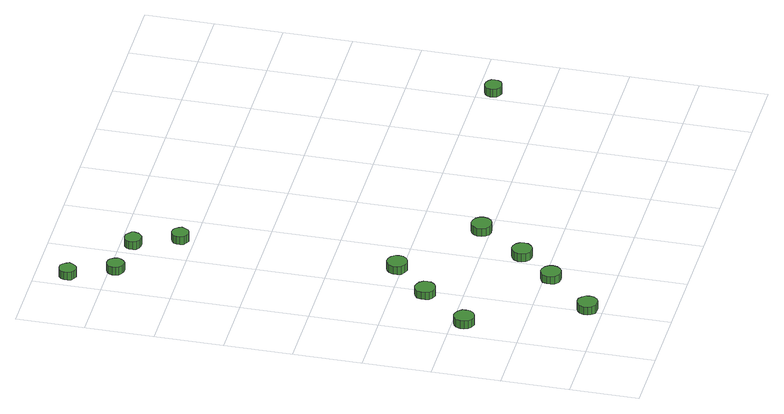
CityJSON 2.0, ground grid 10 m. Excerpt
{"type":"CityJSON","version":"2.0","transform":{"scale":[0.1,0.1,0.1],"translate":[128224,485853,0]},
"CityObjects":{
"tree1":{"type":"SolitaryVegetationObject","attributes":{"function":"something"},"geometry":[{"type":"MultiSurface","lod":"1","boundaries":[[[0,1,2,3,4,5,6,7,8,9,10,11,12,13,14]],[[15,16,17,18,19,20,21,22,23,24,25,26,27,28,29]],[[0,29,28,1]],[[1,28,27,2]],[[2,27,26,3]],[[3,26,25,4]],[[4,25,24,5]],[[5,24,23,6]],[[6,23,22,7]],[[7,22,21,8]],[[8,21,20,9]],[[9,20,19,10]],[[10,19,18,11]],[[11,18,17,12]],[[12,17,16,13]],[[13,16,15,14]],[[14,15,29,0]]]}]},
"tree2":{"type":"SolitaryVegetationObject","attributes":{"function":"something"},"geometry":[{"type":"MultiSurface","lod":"1","boundaries":[[[30,31,32,33,34,35,36,37,38,39,40,41,42,43,44]],[[45,46,47,48,49,50,51,52,53,54,55,56,57,58,59]],[[30,59,58,31]],[[31,58,57,32]],[[32,57,56,33]],[[33,56,55,34]],[[34,55,54,35]],[[35,54,53,36]],[[36,53,52,37]],[[37,52,51,38]],[[38,51,50,39]],[[39,50,49,40]],[[40,49,48,41]],[[41,48,47,42]],[[42,47,46,43]],[[43,46,45,44]],[[44,45,59,30]]]}]},
"tree3":{"type":"SolitaryVegetationObject","attributes":{"function":"something"},"geometry":[{"type":"MultiSurface","lod":"1","boundaries":[[[60,61,62,63,64,65,66,67,68,69,70,71,72,73,74]],[[75,76,77,78,79,80,81,82,83,84,85,86,87,88,89]],[[60,89,88,61]],[[61,88,87,62]],[[62,87,86,63]],[[63,86,85,64]],[[64,85,84,65]],[[65,84,83,66]],[[66,83,82,67]],[[67,82,81,68]],[[68,81,80,69]],[[69,80,79,70]],[[70,79,78,71]],[[71,78,77,72]],[[72,77,76,73]],[[73,76,75,74]],[[74,75,89,60]]]}]},
"tree4":{"type":"SolitaryVegetationObject","attributes":{"function":"something"},"geometry":[{"type":"MultiSurface","lod":"1","boundaries":[[[90,91,92,93,94,95,96,97,98,99,100,101,102,103,104]],[[105,106,107,108,109,110,111,112,113,114,115,116,117,118,119]],[[90,119,118,91]],[[91,118,117,92]],[[92,117,116,93]],[[93,116,115,94]],[[94,115,114,95]],[[95,114,113,96]],[[96,113,112,97]],[[97,112,111,98]],[[98,111,110,99]],[[99,110,109,100]],[[100,109,108,101]],[[101,108,107,102]],[[102,107,106,103]],[[103,106,105,104]],[[104,105,119,90]]]}]},
"tree5":{"type":"SolitaryVegetationObject","attributes":{"function":"something"},"geometry":[{"type":"MultiSurface","lod":"1","boundaries":[[[120,121,122,123,124,125,126,127,128,129,130,131,132,133,134]],[[135,136,137,138,139,140,141,142,143,144,145,146,147,148,149]],[[120,149,148,121]],[[121,148,147,122]],[[122,147,146,123]],[[123,146,145,124]],[[124,145,144,125]],[[125,144,143,126]],[[126,143,142,127]],[[127,142,141,128]],[[128,141,140,129]],[[129,140,139,130]],[[130,139,138,131]],[[131,138,137,132]],[[132,137,136,133]],[[133,136,135,134]],[[134,135,149,120]]]}]},
"tree6":{"type":"SolitaryVegetationObject","attributes":{"function":"something"},"geometry":[{"type":"MultiSurface","lod":"1","boundaries":[[[150,151,152,153,154,155,156,157,158,159,160,161,162,163,164]],[[165,166,167,168,169,170,171,172,173,174,175,176,177,178,179]],[[150,179,178,151]],[[151,178,177,152]],[[152,177,176,153]],[[153,176,175,154]],[[154,175,174,155]],[[155,174,173,156]],[[156,173,172,157]],[[157,172,171,158]],[[158,171,170,159]],[[159,170,169,160]],[[160,169,168,161]],[[161,168,167,162]],[[162,167,166,163]],[[163,166,165,164]],[[164,165,179,150]]]}]},
"tree7":{"type":"SolitaryVegetationObject","attributes":{"function":"something"},"geometry":[{"type":"MultiSurface","lod":"1","boundaries":[[[180,181,182,183,184,185,186,187,188,189,190,191,192,193,194]],[[195,196,197,198,199,200,201,202,203,204,205,206,207,208,209]],[[180,209,208,181]],[[181,208,207,182]],[[182,207,206,183]],[[183,206,205,184]],[[184,205,204,185]],[[185,204,203,186]],[[186,203,202,187]],[[187,202,201,188]],[[188,201,200,189]],[[189,200,199,190]],[[190,199,198,191]],[[191,198,197,192]],[[192,197,196,193]],[[193,196,195,194]],[[194,195,209,180]]]}]},
"tree8":{"type":"SolitaryVegetationObject","attributes":{"function":"something"},"geometry":[{"type":"MultiSurface","lod":"1","boundaries":[[[210,211,212,213,214,215,216,217,218,219,220,221,222,223,224]],[[225,226,227,228,229,230,231,232,233,234,235,236,237,238,239]],[[210,239,238,211]],[[211,238,237,212]],[[212,237,236,213]],[[213,236,235,214]],[[214,235,234,215]],[[215,234,233,216]],[[216,233,232,217]],[[217,232,231,218]],[[218,231,230,219]],[[219,230,229,220]],[[220,229,228,221]],[[221,228,227,222]],[[222,227,226,223]],[[223,226,225,224]],[[224,225,239,210]]]}]},
"tree9":{"type":"SolitaryVegetationObject","attributes":{"function":"something"},"geometry":[{"type":"MultiSurface","lod":"1","boundaries":[[[240,241,242,243,244,245,246,247,248,249,250,251,252,253,254]],[[255,256,257,258,259,260,261,262,263,264,265,266,267,268,269]],[[240,269,268,241]],[[241,268,267,242]],[[242,267,266,243]],[[243,266,265,244]],[[244,265,264,245]],[[245,264,263,246]],[[246,263,262,247]],[[247,262,261,248]],[[248,261,260,249]],[[249,260,259,250]],[[250,259,258,251]],[[251,258,257,252]],[[252,257,256,253]],[[253,256,255,254]],[[254,255,269,240]]]}]},
"tree10":{"type":"SolitaryVegetationObject","attributes":{"function":"something"},"geometry":[{"type":"MultiSurface","lod":"1","boundaries":[[[270,271,272,273,274,275,276,277,278,279,280,281,282,283,284]],[[285,286,287,288,289,290,291,292,293,294,295,296,297,298,299]],[[270,299,298,271]],[[271,298,297,272]],[[272,297,296,273]],[[273,296,295,274]],[[274,295,294,275]],[[275,294,293,276]],[[276,293,292,277]],[[277,292,291,278]],[[278,291,290,279]],[[279,290,289,280]],[[280,289,288,281]],[[281,288,287,282]],[[282,287,286,283]],[[283,286,285,284]],[[284,285,299,270]]]}]},
"tree11":{"type":"SolitaryVegetationObject","attributes":{"function":"something"},"geometry":[{"type":"MultiSurface","lod":"1","boundaries":[[[300,301,302,303,304,305,306,307,308,309,310,311,312,313,314]],[[315,316,317,318,319,320,321,322,323,324,325,326,327,328,329]],[[300,329,328,301]],[[301,328,327,302]],[[302,327,326,303]],[[303,326,325,304]],[[304,325,324,305]],[[305,324,323,306]],[[306,323,322,307]],[[307,322,321,308]],[[308,321,320,309]],[[309,320,319,310]],[[310,319,318,311]],[[311,318,317,312]],[[312,317,316,313]],[[313,316,315,314]],[[314,315,329,300]]]}]},
"tree12":{"type":"SolitaryVegetationObject","attributes":{"function":"something"},"geometry":[{"type":"MultiSurface","lod":"1","boundaries":[[[330,331,332,333,334,335,336,337,338,339,340,341,342,343,344]],[[345,346,347,348,349,350,351,352,353,354,355,356,357,358,359]],[[330,359,358,331]],[[331,358,357,332]],[[332,357,356,333]],[[333,356,355,334]],[[334,355,354,335]],[[335,354,353,336]],[[336,353,352,337]],[[337,352,351,338]],[[338,351,350,339]],[[339,350,349,340]],[[340,349,348,341]],[[341,348,347,342]],[[342,347,346,343]],[[343,346,345,344]],[[344,345,359,330]]]}]}
},
"vertices":[
[48,184,18],[47,190,18],[43,195,18],[38,198,18],[32,199,18],[26,197,18],[21,193,18],[19,187,18],[19,181,18],[21,175,18],[26,171,18],[32,169,18],[38,170,18],[43,173,18],[47,178,18],[47,178,5],[43,173,5],[38,170,5],[32,169,5],[26,171,5],[21,175,5],[19,181,5],[19,187,5],[21,193,5],[26,197,5],[32,199,5],[38,198,5],[43,195,5],[47,190,5],[48,184,5],
[122,23,18],[121,29,18],[117,34,18],[112,38,18],[106,38,18],[100,36,18],[95,32,18],[93,26,18],[93,20,18],[95,15,18],[100,10,18],[106,9,18],[112,9,18],[117,12,18],[121,17,18],[121,17,5],[117,12,5],[112,9,5],[106,9,5],[100,10,5],[95,15,5],[93,20,5],[93,26,5],[95,32,5],[100,36,5],[106,38,5],[112,38,5],[117,34,5],[121,29,5],[122,23,5],
[107,254,18],[106,260,18],[102,265,18],[97,268,18],[91,269,18],[85,267,18],[80,263,18],[78,257,18],[78,251,18],[80,245,18],[85,241,18],[91,239,18],[97,240,18],[102,243,18],[106,248,18],[106,248,6],[102,243,6],[97,240,6],[91,239,6],[85,241,6],[80,245,6],[78,251,6],[78,257,6],[80,263,6],[85,267,6],[91,269,6],[97,268,6],[102,265,6],[106,260,6],[107,254,6],
[186,91,18],[185,97,18],[181,102,18],[176,105,18],[170,106,18],[164,104,18],[159,100,18],[157,94,18],[157,88,18],[159,82,18],[164,78,18],[170,76,18],[176,77,18],[181,80,18],[185,85,18],[185,85,6],[181,80,6],[176,77,6],[170,76,6],[164,78,6],[159,82,6],[157,88,6],[157,94,6],[159,100,6],[164,104,6],[170,106,6],[176,105,6],[181,102,6],[185,97,6],[186,91,6],
[161,307,19],[160,313,19],[156,318,19],[151,321,19],[145,322,19],[139,320,19],[134,316,19],[132,310,19],[132,304,19],[134,298,19],[139,294,19],[145,292,19],[151,293,19],[156,296,19],[160,301,19],[160,301,6],[156,296,6],[151,293,6],[145,292,6],[139,294,6],[134,298,6],[132,304,6],[132,310,6],[134,316,6],[139,320,6],[145,322,6],[151,321,6],[156,318,6],[160,313,6],[161,307,6],
[35,754,21],[33,759,21],[30,763,21],[26,766,21],[21,766,21],[16,765,21],[12,761,21],[10,756,21],[10,751,21],[12,746,21],[16,743,21],[21,741,21],[26,742,21],[30,745,21],[33,749,21],[33,749,8],[30,745,8],[26,742,8],[21,741,8],[16,743,8],[12,746,8],[10,751,8],[10,756,8],[12,761,8],[16,765,8],[21,766,8],[26,766,8],[30,763,8],[33,759,8],[35,754,8],
[64,691,20],[62,696,20],[59,701,20],[55,703,20],[50,704,20],[45,702,20],[41,699,20],[39,694,20],[39,689,20],[41,684,20],[45,681,20],[50,679,20],[55,679,20],[59,682,20],[62,686,20],[62,686,7],[59,682,7],[55,679,7],[50,679,7],[45,681,7],[41,684,7],[39,689,7],[39,694,7],[41,699,7],[45,702,7],[50,704,7],[55,703,7],[59,701,7],[62,696,7],[64,691,7],
[234,144,18],[233,150,18],[229,155,18],[224,158,18],[218,159,18],[212,157,18],[207,153,18],[205,147,18],[205,141,18],[207,135,18],[212,131,18],[218,129,18],[224,130,18],[229,133,18],[233,138,18],[233,138,5],[229,133,5],[224,130,5],[218,129,5],[212,131,5],[207,135,5],[205,141,5],[205,147,5],[207,153,5],[212,157,5],[218,159,5],[224,158,5],[229,155,5],[233,150,5],[234,144,5],
[132,682,21],[131,687,21],[127,691,21],[123,694,21],[118,694,21],[113,693,21],[109,689,21],[107,685,21],[107,679,21],[109,675,21],[113,671,21],[118,670,21],[123,670,21],[127,673,21],[131,677,21],[131,677,8],[127,673,8],[123,670,8],[118,670,8],[113,671,8],[109,675,8],[107,679,8],[107,685,8],[109,689,8],[113,693,8],[118,694,8],[123,694,8],[127,691,8],[131,687,8],[132,682,8],
[285,214,18],[284,220,18],[280,225,18],[275,228,18],[268,229,18],[262,227,18],[258,223,18],[255,217,18],[255,211,18],[258,205,18],[262,201,18],[268,199,18],[275,200,18],[280,203,18],[284,208,18],[284,208,5],[280,203,5],[275,200,5],[268,199,5],[262,201,5],[258,205,5],[255,211,5],[255,217,5],[258,223,5],[262,227,5],[268,229,5],[275,228,5],[280,225,5],[284,220,5],[285,214,5],
[161,621,20],[159,626,20],[156,630,20],[152,632,20],[147,633,20],[142,631,20],[138,628,20],[136,623,20],[136,618,20],[138,613,20],[142,610,20],[147,608,20],[152,609,20],[156,611,20],[159,616,20],[159,616,7],[156,611,7],[152,609,7],[147,608,7],[142,610,7],[138,613,7],[136,618,7],[136,623,7],[138,628,7],[142,631,7],[147,633,7],[152,632,7],[156,630,7],[159,626,7],[161,621,7],
[629,278,20],[628,283,20],[625,287,20],[620,289,20],[615,290,20],[610,288,20],[606,285,20],[604,280,20],[604,275,20],[606,270,20],[610,267,20],[615,265,20],[620,266,20],[625,268,20],[628,273,20],[628,273,7],[625,268,7],[620,266,7],[615,265,7],[610,267,7],[606,270,7],[604,275,7],[604,280,7],[606,285,7],[610,288,7],[615,290,7],[620,289,7],[625,287,7],[628,283,7],[629,278,7]
]}
